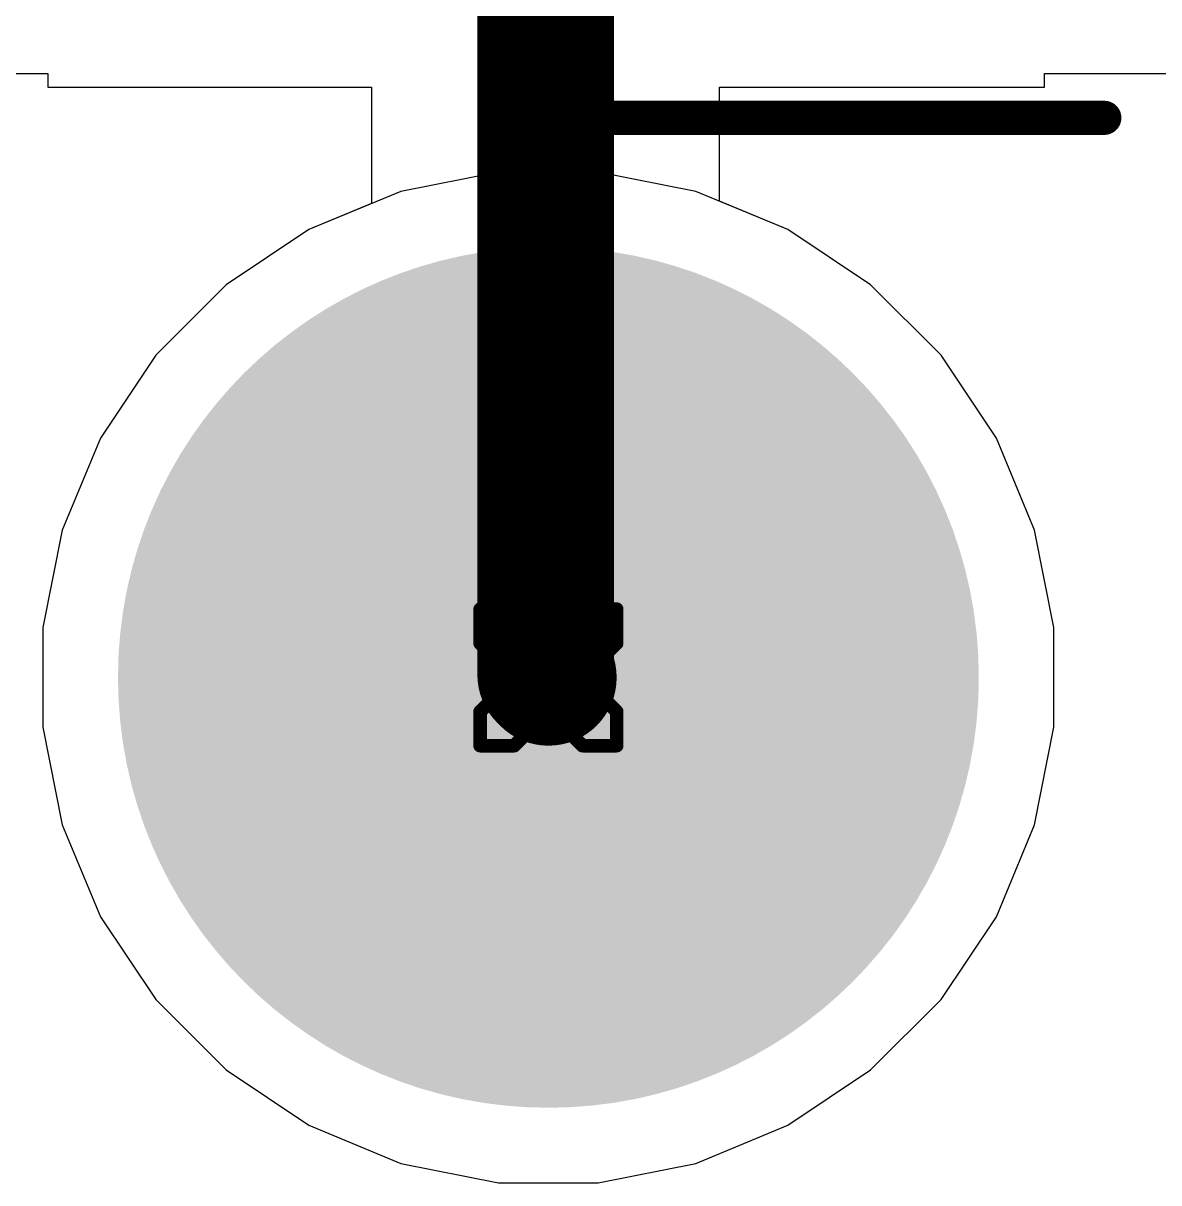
# Model space of a CAD drawing. Header units: inches. Extents: x -21 to 276, y -5 to 220.
# Drawn here: x 77.343 to 81.569, y 0.724 to 5.04 of the extents above; entities that cross this region are included whole.
import ezdxf

# ---------------------------------------------------------------- set-up
doc = ezdxf.new("R2010")
doc.units = ezdxf.units.IN
for name, color, linetype in [('Bottom Layer', 5, 'Continuous'), ('Bottom Overlay', 54, 'Continuous'), ('Bottom Solder', 6, 'Continuous'), ('Drill Drawing', 1, 'Continuous'), ('Ground', 16, 'Continuous'), ('Multi-Layer', 9, 'Continuous'), ('Pad Holes', 156, 'Continuous'), ('Power + Signal', 76, 'Continuous'), ('Top Layer', 1, 'Continuous'), ('Top Solder', 216, 'Continuous')]:
    doc.layers.add(name, color=color, linetype=linetype)

# ---------------------------------------------------------------- blocks, each defined once
blk = doc.blocks.new('DB128L_5_08_2P_BK_S_51')
at = {"layer": 'Bottom Layer'}
h = blk.add_hatch(color=5, dxfattribs=at)
edge = h.paths.add_edge_path()
edge.add_arc((2.54, 0), 1.49999954, 0, 360)
at = {"layer": 'Bottom Solder'}
h = blk.add_hatch(color=6, dxfattribs=at)
edge = h.paths.add_edge_path()
edge.add_arc((2.54, 0), 1.60159954, 0, 360)
at = {"layer": 'Ground'}
h = blk.add_hatch(color=16, dxfattribs=at)
edge = h.paths.add_edge_path()
edge.add_arc((2.54, 0), 1.49999954, 0, 360)
at = {"layer": 'Multi-Layer'}
h = blk.add_hatch(color=9, dxfattribs=at)
edge = h.paths.add_edge_path()
edge.add_arc((2.54, 0), 1.49999954, 0, 360)
at = {"layer": 'Pad Holes'}
h = blk.add_hatch(color=7, dxfattribs=at)
edge = h.paths.add_edge_path()
edge.add_arc((2.54, 0), 0.7999984, 0, 360)
at = {"layer": 'Power + Signal'}
h = blk.add_hatch(color=76, dxfattribs=at)
edge = h.paths.add_edge_path()
edge.add_arc((2.54, 0), 1.49999954, 0, 360)
at = {"layer": 'Top Layer'}
h = blk.add_hatch(color=1, dxfattribs=at)
edge = h.paths.add_edge_path()
edge.add_arc((2.54, 0), 1.49999954, 0, 360)
at = {"layer": 'Top Solder'}
h = blk.add_hatch(color=216, dxfattribs=at)
edge = h.paths.add_edge_path()
edge.add_arc((2.54, 0), 1.60159954, 0, 360)

msp = doc.modelspace()

# ---------------------------------------------------------------- linework, layer by layer
at = {"layer": 'Bottom Layer'}
for p, q in [((75.13165568, 4.853056079999999), (77.4354814, 4.853056079999999)), ((77.4354814, 4.853056079999999), (77.4354814, 4.801997)), ((81.1438814, 4.801997), (81.1438814, 4.853056079999999)), ((81.1438814, 4.853056079999999), (83.4863075, 4.853056079999999)), ((77.4354814, 4.801997), (78.63993669999999, 4.801997)), ((78.63993669999999, 4.801997), (78.63993669999999, 4.36890414)), ((79.93481854, 4.37751728), (79.93481854, 4.801997)), ((79.93481854, 4.801997), (81.1438814, 4.801997)), ((78.63993669999999, 4.36890414), (78.40678756, 4.2723308)), ((80.18876012, 4.2723308), (79.93481854, 4.37751728)), ((78.40678756, 4.2723308), (78.09870588, 4.0664765)), ((80.4968418, 4.0664765), (80.18876012, 4.2723308)), ((78.09870588, 4.0664765), (77.83670742, 3.804478039999999)), ((80.75884025999999, 3.804478039999999), (80.4968418, 4.0664765)), ((77.83670742, 3.804478039999999), (77.63085312, 3.49639636)), ((80.96469455999998, 3.49639636), (80.75884025999999, 3.804478039999999)), ((77.63085312, 3.49639636), (77.48906016, 3.15407802)), ((81.10648752, 3.15407802), (80.96469455999998, 3.49639636)), ((77.48906016, 3.15407802), (77.4167743, 2.7906726)), ((81.17877338, 2.7906726), (81.10648752, 3.15407802)), ((77.4167743, 2.7906726), (77.4167743, 2.42014756)), ((81.17877338, 2.42014756), (81.17877338, 2.7906726)), ((77.4167743, 2.42014756), (77.48906016, 2.05674214)), ((81.10648752, 2.05674214), (81.17877338, 2.42014756)), ((77.48906016, 2.05674214), (77.63085312, 1.7144238)), ((80.96469455999998, 1.7144238), (81.10648752, 2.05674214)), ((77.63085312, 1.7144238), (77.83670742, 1.40634212)), ((80.75884025999999, 1.40634212), (80.96469455999998, 1.7144238)), ((77.83670742, 1.40634212), (78.09870588, 1.14434366)), ((80.4968418, 1.14434366), (80.75884025999999, 1.40634212)), ((78.09870588, 1.14434366), (78.40678756, 0.9384893599999999)), ((80.18876012, 0.9384893599999999), (80.4968418, 1.14434366)), ((78.40678756, 0.9384893599999999), (78.74910589999999, 0.7966963999999999)), ((79.84644177999999, 0.7966963999999999), (80.18876012, 0.9384893599999999)), ((78.74910589999999, 0.7966963999999999), (79.11251132, 0.7244105399999999)), ((79.48303636, 0.7244105399999999), (79.84644177999999, 0.7966963999999999)), ((79.11251132, 0.7244105399999999), (79.48303636, 0.7244105399999999))]:
    msp.add_line(p, q, dxfattribs=at)
for points in [[(79.28737762, 2.6158063, 0.508, 0.508, 0), (79.28737762, 5.49010078, 0.508, 0.508, 0)], [(79.28737762, 2.6158063, 0.508, 0.508, 0), (79.29777383999999, 2.60541008, 0.508, 0.508, 0)]]:
    msp.add_lwpolyline(points, format="xyseb", dxfattribs=at)
for points in [[(79.16037761999999, 2.6158063, 0.254, 0.254, 1), (79.41437762, 2.6158063, 0.254, 0.254, 1)], [(79.16037761999999, 2.6158063, 0.254, 0.254, 1), (79.41437762, 2.6158063, 0.254, 0.254, 1)], [(79.17077384, 2.60541008, 0.254, 0.254, 1), (79.42477384, 2.60541008, 0.254, 0.254, 1)]]:
    msp.add_lwpolyline(points, format="xyseb", close=True, dxfattribs=at)
at = {"layer": 'Bottom Overlay'}
for points in [[(79.2769814, 4.89799884, 0.127, 0.127, 0), (79.2769814, 5.182996999999999, 0.127, 0.127, 0)], [(79.2769814, 4.89799884, 0.127, 0.127, 0), (79.48678032, 4.68819992, 0.127, 0.127, 0)], [(79.48678032, 4.68819992, 0.127, 0.127, 0), (81.36638031999999, 4.68819992, 0.127, 0.127, 0)]]:
    msp.add_lwpolyline(points, format="xyseb", dxfattribs=at)
for points in [[(79.2452314, 4.89799884, 0.0635, 0.0635, 1), (79.3087314, 4.89799884, 0.0635, 0.0635, 1)], [(79.2452314, 4.89799884, 0.0635, 0.0635, 1), (79.3087314, 4.89799884, 0.0635, 0.0635, 1)], [(79.45503031999999, 4.68819992, 0.0635, 0.0635, 1), (79.51853032, 4.68819992, 0.0635, 0.0635, 1)], [(79.45503031999999, 4.68819992, 0.0635, 0.0635, 1), (79.51853032, 4.68819992, 0.0635, 0.0635, 1)], [(81.33463032, 4.68819992, 0.0635, 0.0635, 1), (81.39813031999999, 4.68819992, 0.0635, 0.0635, 1)]]:
    msp.add_lwpolyline(points, format="xyseb", close=True, dxfattribs=at)
at = {"layer": 'Drill Drawing'}
for points in [[(79.04377384, 2.73241008, 0.0508, 0.0508, 0), (79.04377384, 2.85941008, 0.0508, 0.0508, 0)], [(79.04377384, 2.85941008, 0.0508, 0.0508, 0), (79.17077384, 2.85941008, 0.0508, 0.0508, 0)], [(79.17077384, 2.85941008, 0.0508, 0.0508, 0), (79.29777383999999, 2.73241008, 0.0508, 0.0508, 0)], [(79.29777383999999, 2.73241008, 0.0508, 0.0508, 0), (79.42477384, 2.85941008, 0.0508, 0.0508, 0)], [(79.42477384, 2.85941008, 0.0508, 0.0508, 0), (79.55177384, 2.85941008, 0.0508, 0.0508, 0)], [(79.55177384, 2.73241008, 0.0508, 0.0508, 0), (79.55177384, 2.85941008, 0.0508, 0.0508, 0)], [(79.04377384, 2.73241008, 0.0508, 0.0508, 0), (79.17077384, 2.60541008, 0.0508, 0.0508, 0)], [(79.42477384, 2.60541008, 0.0508, 0.0508, 0), (79.55177384, 2.73241008, 0.0508, 0.0508, 0)], [(79.04377384, 2.47841008, 0.0508, 0.0508, 0), (79.17077384, 2.60541008, 0.0508, 0.0508, 0)], [(79.42477384, 2.60541008, 0.0508, 0.0508, 0), (79.55177384, 2.47841008, 0.0508, 0.0508, 0)], [(79.04377384, 2.35141008, 0.0508, 0.0508, 0), (79.04377384, 2.47841008, 0.0508, 0.0508, 0)], [(79.17077384, 2.35141008, 0.0508, 0.0508, 0), (79.29777383999999, 2.47841008, 0.0508, 0.0508, 0)], [(79.29777383999999, 2.47841008, 0.0508, 0.0508, 0), (79.42477384, 2.35141008, 0.0508, 0.0508, 0)], [(79.55177384, 2.35141008, 0.0508, 0.0508, 0), (79.55177384, 2.47841008, 0.0508, 0.0508, 0)], [(79.04377384, 2.35141008, 0.0508, 0.0508, 0), (79.17077384, 2.35141008, 0.0508, 0.0508, 0)], [(79.42477384, 2.35141008, 0.0508, 0.0508, 0), (79.55177384, 2.35141008, 0.0508, 0.0508, 0)]]:
    msp.add_lwpolyline(points, format="xyseb", dxfattribs=at)
for points in [[(79.03107383999999, 2.85941008, 0.0254, 0.0254, 1), (79.05647384, 2.85941008, 0.0254, 0.0254, 1)], [(79.03107383999999, 2.85941008, 0.0254, 0.0254, 1), (79.05647384, 2.85941008, 0.0254, 0.0254, 1)], [(79.15807384, 2.85941008, 0.0254, 0.0254, 1), (79.18347384, 2.85941008, 0.0254, 0.0254, 1)], [(79.15807384, 2.85941008, 0.0254, 0.0254, 1), (79.18347384, 2.85941008, 0.0254, 0.0254, 1)], [(79.41207383999999, 2.85941008, 0.0254, 0.0254, 1), (79.43747384, 2.85941008, 0.0254, 0.0254, 1)], [(79.41207383999999, 2.85941008, 0.0254, 0.0254, 1), (79.43747384, 2.85941008, 0.0254, 0.0254, 1)], [(79.53907383999999, 2.85941008, 0.0254, 0.0254, 1), (79.56447383999999, 2.85941008, 0.0254, 0.0254, 1)], [(79.53907383999999, 2.85941008, 0.0254, 0.0254, 1), (79.56447383999999, 2.85941008, 0.0254, 0.0254, 1)], [(79.03107383999999, 2.73241008, 0.0254, 0.0254, 1), (79.05647384, 2.73241008, 0.0254, 0.0254, 1)], [(79.03107383999999, 2.73241008, 0.0254, 0.0254, 1), (79.05647384, 2.73241008, 0.0254, 0.0254, 1)], [(79.28507384, 2.73241008, 0.0254, 0.0254, 1), (79.31047384, 2.73241008, 0.0254, 0.0254, 1)], [(79.28507384, 2.73241008, 0.0254, 0.0254, 1), (79.31047384, 2.73241008, 0.0254, 0.0254, 1)], [(79.53907383999999, 2.73241008, 0.0254, 0.0254, 1), (79.56447383999999, 2.73241008, 0.0254, 0.0254, 1)], [(79.53907383999999, 2.73241008, 0.0254, 0.0254, 1), (79.56447383999999, 2.73241008, 0.0254, 0.0254, 1)], [(79.15807384, 2.60541008, 0.0254, 0.0254, 1), (79.18347384, 2.60541008, 0.0254, 0.0254, 1)], [(79.15807384, 2.60541008, 0.0254, 0.0254, 1), (79.18347384, 2.60541008, 0.0254, 0.0254, 1)], [(79.41207383999999, 2.60541008, 0.0254, 0.0254, 1), (79.43747384, 2.60541008, 0.0254, 0.0254, 1)], [(79.41207383999999, 2.60541008, 0.0254, 0.0254, 1), (79.43747384, 2.60541008, 0.0254, 0.0254, 1)], [(79.03107383999999, 2.47841008, 0.0254, 0.0254, 1), (79.05647384, 2.47841008, 0.0254, 0.0254, 1)], [(79.03107383999999, 2.47841008, 0.0254, 0.0254, 1), (79.05647384, 2.47841008, 0.0254, 0.0254, 1)], [(79.28507384, 2.47841008, 0.0254, 0.0254, 1), (79.31047384, 2.47841008, 0.0254, 0.0254, 1)], [(79.28507384, 2.47841008, 0.0254, 0.0254, 1), (79.31047384, 2.47841008, 0.0254, 0.0254, 1)], [(79.53907383999999, 2.47841008, 0.0254, 0.0254, 1), (79.56447383999999, 2.47841008, 0.0254, 0.0254, 1)], [(79.53907383999999, 2.47841008, 0.0254, 0.0254, 1), (79.56447383999999, 2.47841008, 0.0254, 0.0254, 1)], [(79.03107383999999, 2.35141008, 0.0254, 0.0254, 1), (79.05647384, 2.35141008, 0.0254, 0.0254, 1)], [(79.03107383999999, 2.35141008, 0.0254, 0.0254, 1), (79.05647384, 2.35141008, 0.0254, 0.0254, 1)], [(79.15807384, 2.35141008, 0.0254, 0.0254, 1), (79.18347384, 2.35141008, 0.0254, 0.0254, 1)], [(79.15807384, 2.35141008, 0.0254, 0.0254, 1), (79.18347384, 2.35141008, 0.0254, 0.0254, 1)], [(79.41207383999999, 2.35141008, 0.0254, 0.0254, 1), (79.43747384, 2.35141008, 0.0254, 0.0254, 1)], [(79.41207383999999, 2.35141008, 0.0254, 0.0254, 1), (79.43747384, 2.35141008, 0.0254, 0.0254, 1)], [(79.53907383999999, 2.35141008, 0.0254, 0.0254, 1), (79.56447383999999, 2.35141008, 0.0254, 0.0254, 1)], [(79.53907383999999, 2.35141008, 0.0254, 0.0254, 1), (79.56447383999999, 2.35141008, 0.0254, 0.0254, 1)]]:
    msp.add_lwpolyline(points, format="xyseb", close=True, dxfattribs=at)
at = {"layer": 'Ground'}
for p, q in [((79.11251132, 4.48640962), (78.74910589999999, 4.41412376)), ((79.48303636, 4.48640962), (79.11251132, 4.48640962)), ((79.84644177999999, 4.41412376), (79.48303636, 4.48640962)), ((78.74910589999999, 4.41412376), (78.40678756, 4.2723308)), ((80.18876012, 4.2723308), (79.84644177999999, 4.41412376)), ((78.40678756, 4.2723308), (78.09870588, 4.0664765)), ((80.4968418, 4.0664765), (80.18876012, 4.2723308)), ((78.09870588, 4.0664765), (77.83670742, 3.804478039999999)), ((80.75884025999999, 3.804478039999999), (80.4968418, 4.0664765)), ((77.83670742, 3.804478039999999), (77.63085312, 3.49639636)), ((80.96469455999998, 3.49639636), (80.75884025999999, 3.804478039999999)), ((77.63085312, 3.49639636), (77.48906016, 3.15407802)), ((81.10648752, 3.15407802), (80.96469455999998, 3.49639636)), ((77.48906016, 3.15407802), (77.4167743, 2.7906726)), ((81.17877338, 2.7906726), (81.10648752, 3.15407802)), ((77.4167743, 2.7906726), (77.4167743, 2.42014756)), ((81.17877338, 2.42014756), (81.17877338, 2.7906726)), ((77.4167743, 2.42014756), (77.48906016, 2.05674214)), ((81.10648752, 2.05674214), (81.17877338, 2.42014756)), ((77.48906016, 2.05674214), (77.63085312, 1.7144238)), ((80.96469455999998, 1.7144238), (81.10648752, 2.05674214)), ((77.63085312, 1.7144238), (77.83670742, 1.40634212)), ((80.75884025999999, 1.40634212), (80.96469455999998, 1.7144238)), ((77.83670742, 1.40634212), (78.09870588, 1.14434366)), ((80.4968418, 1.14434366), (80.75884025999999, 1.40634212)), ((78.09870588, 1.14434366), (78.40678756, 0.9384893599999999)), ((80.18876012, 0.9384893599999999), (80.4968418, 1.14434366)), ((78.40678756, 0.9384893599999999), (78.74910589999999, 0.7966963999999999)), ((79.84644177999999, 0.7966963999999999), (80.18876012, 0.9384893599999999)), ((78.74910589999999, 0.7966963999999999), (79.11251132, 0.7244105399999999)), ((79.48303636, 0.7244105399999999), (79.84644177999999, 0.7966963999999999)), ((79.11251132, 0.7244105399999999), (79.48303636, 0.7244105399999999))]:
    msp.add_line(p, q, dxfattribs=at)
at = {"layer": 'Power + Signal'}
for p, q in [((79.11251132, 4.48640962), (78.74910589999999, 4.41412376)), ((79.48303636, 4.48640962), (79.11251132, 4.48640962)), ((79.84644177999999, 4.41412376), (79.48303636, 4.48640962)), ((78.74910589999999, 4.41412376), (78.40678756, 4.2723308)), ((80.18876012, 4.2723308), (79.84644177999999, 4.41412376)), ((78.40678756, 4.2723308), (78.09870588, 4.0664765)), ((80.4968418, 4.0664765), (80.18876012, 4.2723308)), ((78.09870588, 4.0664765), (77.83670742, 3.804478039999999)), ((80.75884025999999, 3.804478039999999), (80.4968418, 4.0664765)), ((77.83670742, 3.804478039999999), (77.63085312, 3.49639636)), ((80.96469455999998, 3.49639636), (80.75884025999999, 3.804478039999999)), ((77.63085312, 3.49639636), (77.48906016, 3.15407802)), ((81.10648752, 3.15407802), (80.96469455999998, 3.49639636)), ((77.48906016, 3.15407802), (77.4167743, 2.7906726)), ((81.17877338, 2.7906726), (81.10648752, 3.15407802)), ((77.4167743, 2.7906726), (77.4167743, 2.42014756)), ((81.17877338, 2.42014756), (81.17877338, 2.7906726)), ((77.4167743, 2.42014756), (77.48906016, 2.05674214)), ((81.10648752, 2.05674214), (81.17877338, 2.42014756)), ((77.48906016, 2.05674214), (77.63085312, 1.7144238)), ((80.96469455999998, 1.7144238), (81.10648752, 2.05674214)), ((77.63085312, 1.7144238), (77.83670742, 1.40634212)), ((80.75884025999999, 1.40634212), (80.96469455999998, 1.7144238)), ((77.83670742, 1.40634212), (78.09870588, 1.14434366)), ((80.4968418, 1.14434366), (80.75884025999999, 1.40634212)), ((78.09870588, 1.14434366), (78.40678756, 0.9384893599999999)), ((80.18876012, 0.9384893599999999), (80.4968418, 1.14434366)), ((78.40678756, 0.9384893599999999), (78.74910589999999, 0.7966963999999999)), ((79.84644177999999, 0.7966963999999999), (80.18876012, 0.9384893599999999)), ((78.74910589999999, 0.7966963999999999), (79.11251132, 0.7244105399999999)), ((79.48303636, 0.7244105399999999), (79.84644177999999, 0.7966963999999999)), ((79.11251132, 0.7244105399999999), (79.48303636, 0.7244105399999999))]:
    msp.add_line(p, q, dxfattribs=at)
at = {"layer": 'Top Layer'}
for p, q in [((79.11251132, 4.48640962), (78.74910589999999, 4.41412376)), ((79.48303636, 4.48640962), (79.11251132, 4.48640962)), ((79.84644177999999, 4.41412376), (79.48303636, 4.48640962)), ((78.74910589999999, 4.41412376), (78.40678756, 4.2723308)), ((80.18876012, 4.2723308), (79.84644177999999, 4.41412376)), ((78.40678756, 4.2723308), (78.09870588, 4.0664765)), ((80.4968418, 4.0664765), (80.18876012, 4.2723308)), ((78.09870588, 4.0664765), (77.83670742, 3.804478039999999)), ((80.75884025999999, 3.804478039999999), (80.4968418, 4.0664765)), ((77.83670742, 3.804478039999999), (77.63085312, 3.49639636)), ((80.96469455999998, 3.49639636), (80.75884025999999, 3.804478039999999)), ((77.63085312, 3.49639636), (77.48906016, 3.15407802)), ((81.10648752, 3.15407802), (80.96469455999998, 3.49639636)), ((77.48906016, 3.15407802), (77.4167743, 2.7906726)), ((81.17877338, 2.7906726), (81.10648752, 3.15407802)), ((77.4167743, 2.7906726), (77.4167743, 2.42014756)), ((81.17877338, 2.42014756), (81.17877338, 2.7906726)), ((77.4167743, 2.42014756), (77.48906016, 2.05674214)), ((81.10648752, 2.05674214), (81.17877338, 2.42014756)), ((77.48906016, 2.05674214), (77.63085312, 1.7144238)), ((80.96469455999998, 1.7144238), (81.10648752, 2.05674214)), ((77.63085312, 1.7144238), (77.83670742, 1.40634212)), ((80.75884025999999, 1.40634212), (80.96469455999998, 1.7144238)), ((77.83670742, 1.40634212), (78.09870588, 1.14434366)), ((80.4968418, 1.14434366), (80.75884025999999, 1.40634212)), ((78.09870588, 1.14434366), (78.40678756, 0.9384893599999999)), ((80.18876012, 0.9384893599999999), (80.4968418, 1.14434366)), ((78.40678756, 0.9384893599999999), (78.74910589999999, 0.7966963999999999)), ((79.84644177999999, 0.7966963999999999), (80.18876012, 0.9384893599999999)), ((78.74910589999999, 0.7966963999999999), (79.11251132, 0.7244105399999999)), ((79.48303636, 0.7244105399999999), (79.84644177999999, 0.7966963999999999)), ((79.11251132, 0.7244105399999999), (79.48303636, 0.7244105399999999))]:
    msp.add_line(p, q, dxfattribs=at)

# ---------------------------------------------------------------- block references
msp.add_blockref('DB128L_5_08_2P_BK_S_51', (76.75777384, 2.60541008))

doc.saveas('drawing.dxf')
